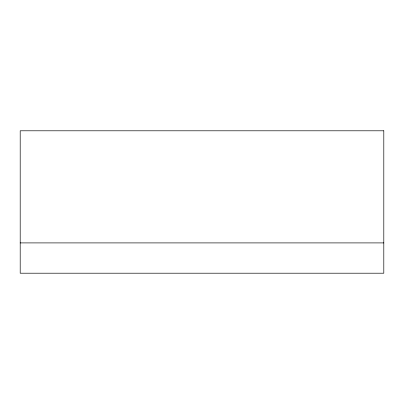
<?xml version="1.0" encoding="UTF-8"?>
<svg xmlns="http://www.w3.org/2000/svg" width="404" height="404" viewBox="0 0 404 404"><rect width="100%" height="100%" fill="white"/><g stroke="black" fill="none" stroke-linecap="round" stroke-linejoin="round"><path stroke-width="0.61" d="M20.2 242.905L383.8 242.905M383.8 130.795L20.2 130.795L20.2 273.205L383.8 273.205L383.8 130.795"/></g></svg>
